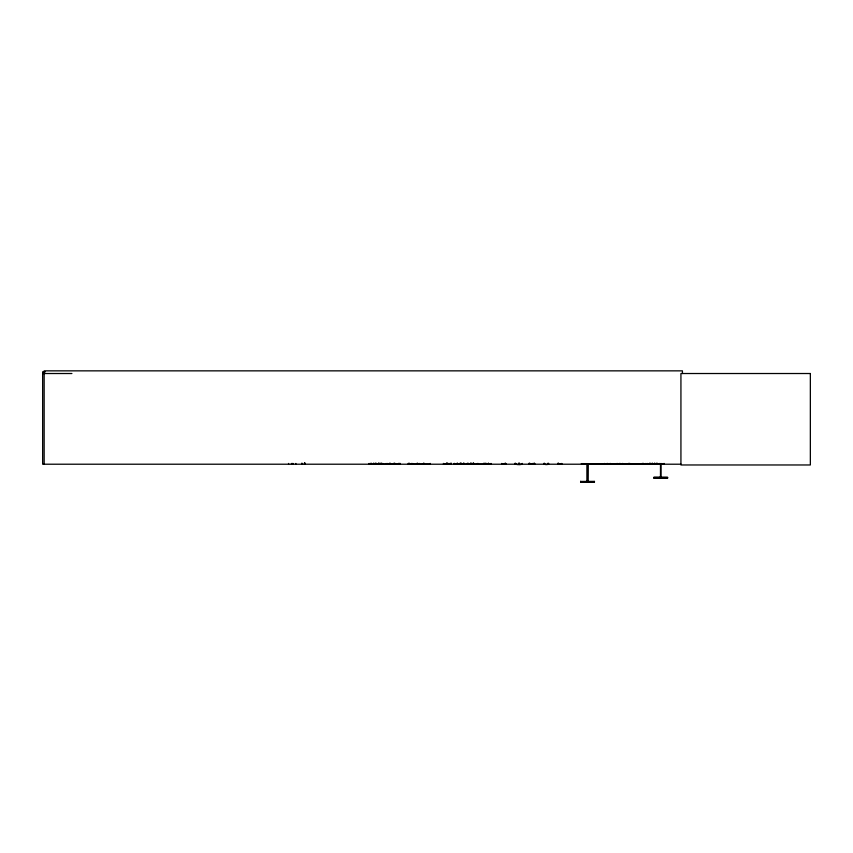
<?xml version="1.0" encoding="UTF-8"?>
<svg xmlns="http://www.w3.org/2000/svg" width="853" height="853" viewBox="0 0 853 853"><rect width="100%" height="100%" fill="white"/><g stroke="black" fill="none" stroke-linecap="round" stroke-linejoin="round"><path stroke-width="1.28" d="M369.114 464.117L386.046 464.117M382.826 464.181L382.826 463.446M580.637 482.02L594.445 482.052M594.349 481.444L594.349 482.148M387.369 464.085L400.313 464.085M453.935 464.139L477.499 464.117M454.137 464.085L454.148 463.51M619.555 464.085L619.566 463.51M619.609 463.446L619.79 463.872M619.886 464.171L620.067 463.605L620.195 464.139M621.453 464.139L621.155 464.139M656 463.872L656.405 464.139M581.405 463.616L657.268 463.872M657.663 464.139L657.546 463.605M375.053 464.085L375.064 463.51M463.605 464.117L463.478 463.254M604.478 464.085L622.893 464.117M610.087 464.085L610.108 463.51M399.161 464.117L398.905 463.254M447.462 464.117L447.367 463.254M448.006 464.085L448.038 463.51M463.691 464.117L463.637 463.254M505.051 464.117L505.104 463.254M505.594 464.085L505.626 463.51M515.607 464.021L515.607 463.51M519.562 464.085L519.68 463.446M534.479 464.117L534.575 463.51M544.523 464.021L544.619 463.446M547.967 464.117L547.882 463.51M657.151 464.213L657.226 463.254M657.535 463.872L581.373 463.861M380.086 464.117L380.022 463.254M394.619 464.117L394.608 463.254M399.641 464.117L399.726 463.51M459.703 464.117L459.788 463.51M501.543 464.117L505.626 464.021M447.58 464.117L447.676 463.51M451.045 464.117L443.464 464.085L443.485 463.51M45.316 371.801L42.65 371.801L42.65 464.213L681.099 464.213M42.65 373.518L71.908 373.518M534.575 464.021L528.999 464.117M557.83 463.51L561.914 464.117M664.039 464.085L628.426 464.085L628.458 463.51M653.878 477.36L667.59 477.36L667.59 478.117L653.878 478.117L653.878 477.36L667.59 477.424M653.878 478.085L667.59 477.925M587.12 480.815L587.941 480.815M587.269 481.199L587.813 481.199M643.738 464.117L643.642 463.51M642.97 464.117L642.949 463.446M518.837 464.085L518.912 463.254M558.406 464.117L558.342 463.254M532.922 464.085L532.901 463.51M477.979 464.117L491.093 464.117M473.511 464.117L473.564 463.254M461.249 464.117L461.153 463.51M457.176 464.117L457.272 463.254M408.875 464.117L408.971 463.254M408.331 464.085L430.264 464.117L430.211 463.51M393.83 464.085L393.798 463.51M389.906 464.117L389.96 463.254M389.426 464.117L389.341 463.51M617.231 464.085L617.199 463.51M473.948 464.085L473.937 463.51M419.196 464.085L419.175 463.51M478.149 464.117L478.096 463.446M645.934 464.085L645.902 463.446M622.807 464.021L622.807 463.51M629.311 464.085L629.301 463.446M621.219 464.181L621.037 463.605L620.909 464.149M411.572 464.213L411.349 463.51M664.178 464.139L664.039 463.51M580.722 481.401L580.733 482.148M682.432 373.518L682.432 370.852L44.153 370.852L44.153 464.213M664.018 463.446L664.018 464.213M661.118 478.117L661.043 476.784L660.35 476.784L660.425 478.117M660.99 463.446L660.968 478.117M660.489 463.744L660.489 478.117M659.284 463.446L659.284 464.213M656.757 463.254L656.757 464.213M656.256 463.446L656.256 464.213M654.869 463.254L654.869 464.213M654.4 463.254L654.4 464.213M652.492 463.254L652.492 464.213M652.023 463.254L652.023 464.213M650.636 463.446L650.636 464.213M650.135 463.254L650.135 464.213M649.666 463.254L649.666 464.213M647.608 463.446L647.608 464.213M643.546 463.446L643.546 464.213M642.799 463.446L642.725 464.213M642.202 463.446L642.202 464.213M629.887 463.446L629.887 464.213M629.151 463.446L629.13 464.213M628.554 463.446L628.554 464.213M622.722 463.446L622.722 464.213M620.227 463.446L620.227 464.213M617.114 463.446L617.114 464.213M610.194 463.446L610.194 464.213M607.709 463.446L607.709 464.213M607.08 463.446L607.08 464.213M604.596 463.446L604.596 464.213M587.333 482.148L587.269 463.861L587.205 482.148M561.732 463.446L561.732 464.213M558.203 463.254L558.203 464.213M557.745 463.446L557.745 464.213M548.607 463.446L548.607 464.213M548.511 463.51C549.236 465.109 543.286 464.778 543.798 463.446M548.138 463.254L547.999 464.213M547.786 463.446L547.786 464.213M544.523 463.51L544.534 464.213M544.267 463.254L544.406 464.213M534.66 463.446L534.66 464.213M534.202 463.254L534.202 464.213M534.063 463.254L534.063 464.213M532.805 463.446L532.805 464.213M530.673 463.446L530.673 464.213M529.425 463.254L529.425 464.213M529.286 463.254L529.286 464.213M528.817 463.446L528.817 464.213M522.271 463.51C522.964 465.354 514.167 464.725 514.945 463.51M522.185 463.446L522.185 464.213M519.221 463.254L519.221 464.213M519.029 463.254L519.082 464.213M518.709 463.446L518.837 464.213M515.692 463.446L515.692 464.213M515.319 463.254L515.457 464.213M514.849 463.446L514.849 464.213M505.712 463.446L505.712 464.213M505.243 463.254L505.243 464.213M501.724 463.446L501.724 464.213M491.029 463.446L491.029 464.213M488.385 463.072L488.385 464.213M485.805 463.072L485.805 464.213M484.28 463.254L484.28 464.213M483.832 463.254L483.832 464.213M477.317 463.446L477.317 464.213M473.724 463.254L473.863 464.213M473.17 463.072L473.17 464.213M472.85 463.446L472.85 464.213M471.282 463.072L471.282 464.213M470.6 463.072L470.6 464.213M468.126 463.254L468.126 464.213M467.796 463.254L467.796 464.213M467.113 463.446L467.113 464.213M464.352 463.446L464.352 464.213M464.224 463.446L464.224 464.213M464.107 463.446L464.107 464.213M461.377 463.254L461.377 464.213M460.929 463.254L461.068 464.213M460.535 463.254L460.535 464.213M460.204 463.254L460.204 464.213M459.884 463.446L459.884 464.213M457.432 463.254L457.432 464.213M456.515 463.446L456.515 464.213M454.468 463.446L454.468 464.213M454.18 463.446L454.18 464.213M451.237 463.446L451.237 464.213M451.034 463.254L451.034 464.213M450.917 463.254L450.917 464.213M449.787 463.446L449.787 464.213M448.124 463.446L448.124 464.213M447.772 463.446L447.772 464.213M447.207 463.254L447.207 464.213M446.631 463.254L446.631 464.213M446.514 463.254L446.514 464.213M446.322 463.446L446.322 464.213M443.581 463.446L443.581 464.213M430.157 463.446L430.157 464.213M424.261 463.446L424.261 464.213M423.92 463.254L423.92 464.213M423.536 463.254L423.536 464.213M419.122 463.446L419.122 464.213M417.512 463.254L417.512 464.213M417.064 463.254L417.064 464.213M412.767 463.446L412.767 464.213M411.327 463.446L411.327 464.213M409.131 463.254L409.131 464.213M408.214 463.446L408.214 464.213M400.345 463.446L400.345 464.213M399.822 463.446L399.822 464.213M395.27 463.446L395.27 464.213M394.161 463.254L394.161 464.213M393.713 463.446L393.713 464.213M390.12 463.254L390.12 464.213M389.245 463.446L389.245 464.213M387.411 463.446L387.411 464.213M386.164 463.446L386.164 464.213M381.739 463.254L381.739 464.213M381.355 463.254L381.355 464.213M380.737 463.446L380.737 464.213M379.873 463.254L379.873 464.213M378.839 463.446L378.839 464.213M378.636 463.254L378.636 464.213M378.519 463.254L378.519 464.213M376.194 463.254L376.28 464.213M375.725 463.254L375.736 464.213M375.373 463.446L375.373 464.213M375.128 463.446L375.128 464.213M373.731 463.072L373.731 464.213M371.066 463.072L371.066 464.213M369.114 463.446L369.104 464.213M305.15 463.072L305.15 464.213M304.596 463.072L304.596 464.213M304.457 463.072L304.457 464.213M301.93 463.072L301.93 464.213M295.82 463.446L295.82 464.213M292.974 463.446L292.974 464.213M292.248 463.446L292.195 464.213M291.47 463.446L291.47 464.213M288.57 463.446L288.57 464.213M580.637 481.401L580.637 482.148L594.445 482.148L594.445 481.38L580.637 481.444M810.35 373.518L680.929 373.518L680.929 464.97L810.35 464.97L810.35 373.518M587.813 482.148L587.824 463.861L587.738 482.148"/></g></svg>
